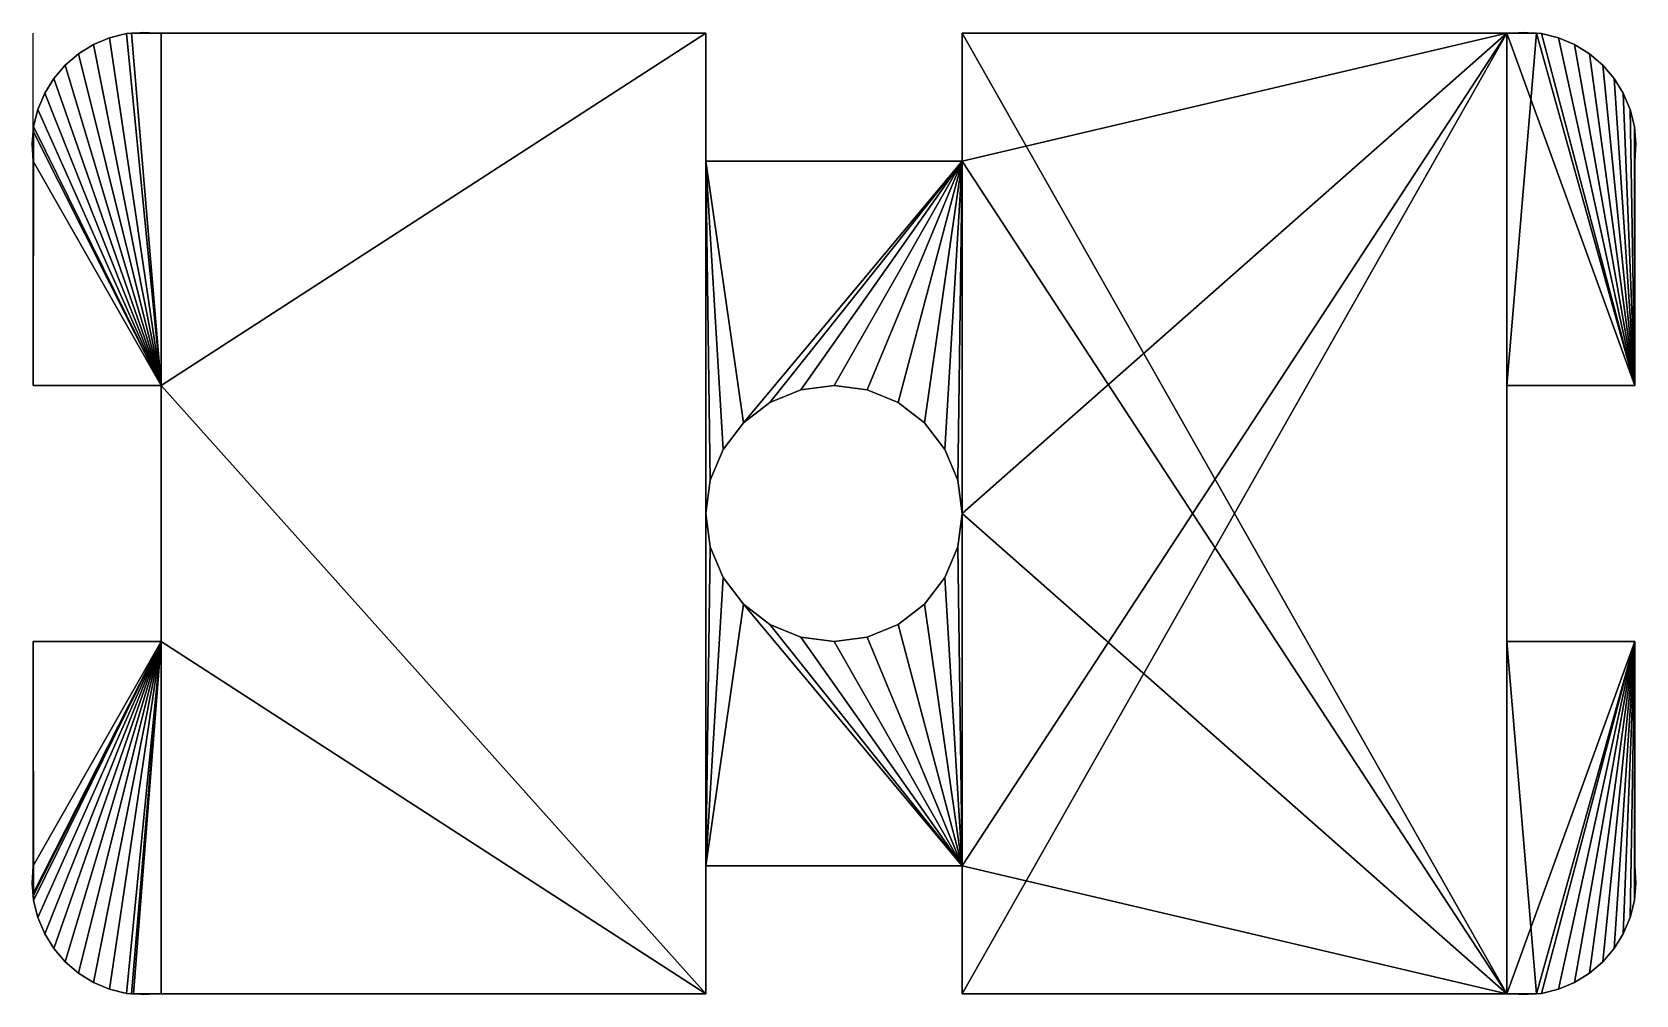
# Model space of a CAD drawing. Header units: metres. Extents: x 0 to 250, y -150 to 0.
import ezdxf

# ---------------------------------------------------------------- set-up
doc = ezdxf.new("R2010")
doc.units = ezdxf.units.M

msp = doc.modelspace()

# ---------------------------------------------------------------- linework, layer by layer
at = {"layer": 'd3'}
msp.add_line((0, -15.32), (0, 0), dxfattribs=at)

# ---------------------------------------------------------------- meshes
mesh = msp.add_polyface(dxfattribs=at)
corners = [(0.07, -14.56), (0, -20), (0, -15.32), (0, -55), (20, -55), (0.73, -11.91), (1.79, -9.39), (3.22, -7.07), (5, -5), (7.07, -3.22), (9.39, -1.79), (11.91, -0.73), (14.56, -0.07), (15.32, 0), (20, 0), (105, 0), (234.68, 0), (230, -55), (230, 0), (250, -55), (235.44, -0.07), (238.09, -0.73), (240.61, -1.79), (242.93, -3.22), (245, -5), (246.78, -7.07), (248.21, -9.39), (249.27, -11.91), (249.93, -14.56), (250, -15.32), (250, -20), (145, -20), (145, 0), (145, -75), (145, -130), (145, -150), (230, -150), (230, -95), (250, -95), (234.68, -150), (235.44, -149.93), (238.09, -149.27), (240.61, -148.21), (242.93, -146.78), (245, -145), (246.78, -142.93), (248.21, -140.61), (249.27, -138.09), (249.93, -135.44), (250, -134.68), (250, -130), (105.68, -80.18), (105, -130), (105, -75), (107.68, -85), (110.86, -89.14), (115, -92.32), (119.82, -94.32), (125, -95), (130.18, -94.32), (135, -92.32), (139.14, -89.14), (142.32, -85), (144.32, -80.18), (105, -20), (105.68, -69.82), (107.68, -65), (110.86, -60.86), (115, -57.68), (119.82, -55.68), (125, -55), (130.18, -55.68), (135, -57.68), (139.14, -60.86), (142.32, -65), (144.32, -69.82), (20, -95), (0, -130), (0, -95), (0, -134.34), (0, -134.68), (0.07, -135.44), (0.73, -138.09), (1.79, -140.61), (3.22, -142.93), (5, -145), (7.07, -146.78), (9.39, -148.21), (11.91, -149.27), (14.56, -149.93), (15.32, -150), (15.66, -150), (20, -150), (105, -150)]
mesh.append_faces([[corners[k] for k in face] for face in [(0, 1, 2), (19, 29, 30), (18, 31, 32), (49, 38, 50), (76, 77, 78)]], dxfattribs={"vtx0": -1})
mesh.append_faces([[corners[k] for k in face] for face in [(1, 0, 3), (3, 0, 4), (16, 17, 18), (17, 16, 19), (34, 18, 35), (35, 18, 36), (36, 38, 39), (39, 38, 40), (40, 38, 41), (41, 38, 42), (42, 38, 43), (43, 38, 44), (44, 38, 45), (45, 38, 46), (46, 38, 47), (47, 38, 48), (48, 38, 49), (51, 52, 53), (52, 55, 34), (65, 64, 66), (66, 64, 67), (67, 31, 68), (68, 31, 69), (69, 31, 70), (70, 31, 71), (71, 31, 72), (72, 31, 73), (73, 31, 74), (74, 31, 75), (75, 31, 33), (77, 76, 79), (79, 76, 80), (80, 76, 81), (81, 76, 82), (82, 76, 83), (83, 76, 84), (84, 76, 85), (85, 76, 86), (86, 76, 87), (87, 76, 88), (88, 76, 89), (89, 76, 90), (90, 76, 91), (91, 76, 92), (92, 4, 93), (93, 53, 52)]], dxfattribs={"vtx0": -1, "vtx1": -1})
mesh.append_faces([[corners[k] for k in face] for face in [(31, 18, 33), (33, 18, 34), (36, 18, 17), (93, 4, 15), (93, 64, 53)]], dxfattribs={"vtx0": -1, "vtx1": -1, "vtx2": -1})
mesh.append_faces([[corners[k] for k in face] for face in [(4, 0, 5), (4, 5, 6), (4, 6, 7), (4, 7, 8), (4, 8, 9), (4, 9, 10), (4, 10, 11), (4, 11, 12), (4, 12, 13), (4, 13, 14), (4, 14, 15), (19, 16, 20), (19, 20, 21), (19, 21, 22), (19, 22, 23), (19, 23, 24), (19, 24, 25), (19, 25, 26), (19, 26, 27), (19, 27, 28), (19, 28, 29), (36, 17, 37), (36, 37, 38), (52, 51, 54), (52, 54, 55), (34, 55, 56), (34, 56, 57), (34, 57, 58), (34, 58, 59), (34, 59, 60), (34, 60, 61), (34, 61, 62), (34, 62, 63), (34, 63, 33), (64, 65, 53), (67, 64, 31), (92, 76, 4), (93, 15, 64)]], dxfattribs={"vtx0": -1, "vtx2": -1})
mesh = msp.add_polyface(dxfattribs=at)
corners = [(0.07, -135.44, 3), (0, -134.34, 3), (0, -134.68, 3), (0, -130, 3), (0, -95, 3), (20, -95, 3), (0.73, -138.09, 3), (1.79, -140.61, 3), (3.22, -142.93, 3), (5, -145, 3), (7.07, -146.78, 3), (9.39, -148.21, 3), (11.91, -149.27, 3), (14.56, -149.93, 3), (15.32, -150, 3), (15.66, -150, 3), (20, -150, 3), (105, -150, 3), (20, -55, 3), (234.68, -150, 3), (230, -95, 3), (230, -150, 3), (250, -95, 3), (235.44, -149.93, 3), (238.09, -149.27, 3), (240.61, -148.21, 3), (242.93, -146.78, 3), (245, -145, 3), (246.78, -142.93, 3), (248.21, -140.61, 3), (249.27, -138.09, 3), (249.93, -135.44, 3), (250, -134.68, 3), (250, -130, 3), (145, -130, 3), (145, -150, 3), (145, -75, 3), (145, -20, 3), (145, 0, 3), (230, 0, 3), (230, -55, 3), (250, -55, 3), (234.68, 0, 3), (235.44, -0.07, 3), (238.09, -0.73, 3), (240.61, -1.79, 3), (242.93, -3.22, 3), (245, -5, 3), (246.78, -7.07, 3), (248.21, -9.39, 3), (249.27, -11.91, 3), (249.93, -14.56, 3), (250, -15.32, 3), (250, -20, 3), (105.68, -69.82, 3), (105, -20, 3), (105, -75, 3), (107.68, -65, 3), (110.86, -60.86, 3), (115, -57.68, 3), (119.82, -55.68, 3), (125, -55, 3), (130.18, -55.68, 3), (135, -57.68, 3), (139.14, -60.86, 3), (142.32, -65, 3), (144.32, -69.82, 3), (105, -130, 3), (105.68, -80.18, 3), (107.68, -85, 3), (110.86, -89.14, 3), (115, -92.32, 3), (119.82, -94.32, 3), (125, -95, 3), (130.18, -94.32, 3), (135, -92.32, 3), (139.14, -89.14, 3), (142.32, -85, 3), (144.32, -80.18, 3), (0, -20, 3), (0, -55, 3), (0, -15.32, 3), (0.07, -14.56, 3), (0.73, -11.91, 3), (1.79, -9.39, 3), (3.22, -7.07, 3), (5, -5, 3), (7.07, -3.22, 3), (9.39, -1.79, 3), (11.91, -0.73, 3), (14.56, -0.07, 3), (15.32, 0, 3), (20, 0, 3), (105, 0, 3)]
mesh.append_faces([[corners[k] for k in face] for face in [(0, 1, 2), (22, 32, 33), (21, 34, 35), (52, 41, 53), (18, 79, 80)]], dxfattribs={"vtx0": -1})
mesh.append_faces([[corners[k] for k in face] for face in [(1, 0, 3), (3, 0, 4), (4, 0, 5), (5, 17, 18), (19, 20, 21), (20, 19, 22), (37, 21, 38), (38, 21, 39), (39, 41, 42), (42, 41, 43), (43, 41, 44), (44, 41, 45), (45, 41, 46), (46, 41, 47), (47, 41, 48), (48, 41, 49), (49, 41, 50), (50, 41, 51), (51, 41, 52), (54, 55, 56), (55, 58, 37), (68, 67, 69), (69, 67, 70), (70, 34, 71), (71, 34, 72), (72, 34, 73), (73, 34, 74), (74, 34, 75), (75, 34, 76), (76, 34, 77), (77, 34, 78), (78, 34, 36), (79, 18, 81), (81, 18, 82), (82, 18, 83), (83, 18, 84), (84, 18, 85), (85, 18, 86), (86, 18, 87), (87, 18, 88), (88, 18, 89), (89, 18, 90), (90, 18, 91), (91, 18, 92), (92, 18, 93), (93, 56, 55)]], dxfattribs={"vtx0": -1, "vtx1": -1})
mesh.append_faces([[corners[k] for k in face] for face in [(34, 21, 36), (36, 21, 37), (39, 21, 20), (93, 18, 17), (93, 67, 56)]], dxfattribs={"vtx0": -1, "vtx1": -1, "vtx2": -1})
mesh.append_faces([[corners[k] for k in face] for face in [(5, 0, 6), (5, 6, 7), (5, 7, 8), (5, 8, 9), (5, 9, 10), (5, 10, 11), (5, 11, 12), (5, 12, 13), (5, 13, 14), (5, 14, 15), (5, 15, 16), (5, 16, 17), (22, 19, 23), (22, 23, 24), (22, 24, 25), (22, 25, 26), (22, 26, 27), (22, 27, 28), (22, 28, 29), (22, 29, 30), (22, 30, 31), (22, 31, 32), (39, 20, 40), (39, 40, 41), (55, 54, 57), (55, 57, 58), (37, 58, 59), (37, 59, 60), (37, 60, 61), (37, 61, 62), (37, 62, 63), (37, 63, 64), (37, 64, 65), (37, 65, 66), (37, 66, 36), (67, 68, 56), (70, 67, 34), (93, 17, 67)]], dxfattribs={"vtx0": -1, "vtx2": -1})
mesh = msp.add_polyface(dxfattribs=at)
corners = [(14.56, -0.07, 3), (15.32, 0), (14.56, -0.07), (15.32, 0, 3)]
mesh.append_faces([[corners[k] for k in face] for face in [(0, 1, 2), (1, 0, 3)]], dxfattribs={"vtx0": -1})
mesh = msp.add_polyface(dxfattribs=at)
corners = [(20, 0), (15.32, 0), (17.28, 0.18)]
mesh.append_faces([[corners[k] for k in face] for face in [(0, 1, 2)]])
mesh = msp.add_polyface(dxfattribs=at)
corners = [(15.32, 0, 3), (20, 0), (15.32, 0), (20, 0, 3)]
mesh.append_faces([[corners[k] for k in face] for face in [(0, 1, 2), (1, 0, 3)]], dxfattribs={"vtx0": -1})
mesh = msp.add_polyface(dxfattribs=at)
corners = [(20, 0, 3), (105, 0), (20, 0), (105, 0, 3)]
mesh.append_faces([[corners[k] for k in face] for face in [(0, 1, 2), (1, 0, 3)]], dxfattribs={"vtx0": -1})
mesh = msp.add_polyface(dxfattribs=at)
corners = [(105, 0), (105, -20, 3), (105, -20), (105, 0, 3)]
mesh.append_faces([[corners[k] for k in face] for face in [(0, 1, 2), (1, 0, 3)]], dxfattribs={"vtx0": -1})
mesh = msp.add_polyface(dxfattribs=at)
corners = [(145, 0, 3), (145, -20), (145, -20, 3), (145, 0)]
mesh.append_faces([[corners[k] for k in face] for face in [(0, 1, 2), (1, 0, 3)]], dxfattribs={"vtx0": -1})
mesh = msp.add_polyface(dxfattribs=at)
corners = [(145, 0, 3), (230, 0), (145, 0), (230, 0, 3)]
mesh.append_faces([[corners[k] for k in face] for face in [(0, 1, 2), (1, 0, 3)]], dxfattribs={"vtx0": -1})
mesh = msp.add_polyface(dxfattribs=at)
corners = [(234.68, 0), (230, 0), (232.72, 0.18)]
mesh.append_faces([[corners[k] for k in face] for face in [(0, 1, 2)]])
mesh = msp.add_polyface(dxfattribs=at)
corners = [(230, 0, 3), (234.68, 0), (230, 0), (234.68, 0, 3)]
mesh.append_faces([[corners[k] for k in face] for face in [(0, 1, 2), (1, 0, 3)]], dxfattribs={"vtx0": -1})
mesh = msp.add_polyface(dxfattribs=at)
corners = [(234.68, 0, 3), (235.44, -0.07), (234.68, 0), (235.44, -0.07, 3)]
mesh.append_faces([[corners[k] for k in face] for face in [(0, 1, 2), (1, 0, 3)]], dxfattribs={"vtx0": -1})
mesh = msp.add_polyface(dxfattribs=at)
corners = [(7.07, -3.22, 3), (9.39, -1.79), (7.07, -3.22), (9.39, -1.79, 3)]
mesh.append_faces([[corners[k] for k in face] for face in [(0, 1, 2), (1, 0, 3)]], dxfattribs={"vtx0": -1})
mesh = msp.add_polyface(dxfattribs=at)
corners = [(9.39, -1.79, 3), (11.91, -0.73), (9.39, -1.79), (11.91, -0.73, 3)]
mesh.append_faces([[corners[k] for k in face] for face in [(0, 1, 2), (1, 0, 3)]], dxfattribs={"vtx0": -1})
mesh = msp.add_polyface(dxfattribs=at)
corners = [(11.91, -0.73, 3), (14.56, -0.07), (11.91, -0.73), (14.56, -0.07, 3)]
mesh.append_faces([[corners[k] for k in face] for face in [(0, 1, 2), (1, 0, 3)]], dxfattribs={"vtx0": -1})
mesh = msp.add_polyface(dxfattribs=at)
corners = [(235.44, -0.07, 3), (238.09, -0.73), (235.44, -0.07), (238.09, -0.73, 3)]
mesh.append_faces([[corners[k] for k in face] for face in [(0, 1, 2), (1, 0, 3)]], dxfattribs={"vtx0": -1})
mesh = msp.add_polyface(dxfattribs=at)
corners = [(238.09, -0.73, 3), (240.61, -1.79), (238.09, -0.73), (240.61, -1.79, 3)]
mesh.append_faces([[corners[k] for k in face] for face in [(0, 1, 2), (1, 0, 3)]], dxfattribs={"vtx0": -1})
mesh = msp.add_polyface(dxfattribs=at)
corners = [(240.61, -1.79, 3), (242.93, -3.22), (240.61, -1.79), (242.93, -3.22, 3)]
mesh.append_faces([[corners[k] for k in face] for face in [(0, 1, 2), (1, 0, 3)]], dxfattribs={"vtx0": -1})
mesh = msp.add_polyface(dxfattribs=at)
corners = [(5, -5, 3), (3.22, -7.07), (3.22, -7.07, 3), (5, -5)]
mesh.append_faces([[corners[k] for k in face] for face in [(0, 1, 2), (1, 0, 3)]], dxfattribs={"vtx0": -1})
mesh = msp.add_polyface(dxfattribs=at)
corners = [(5, -5, 3), (7.07, -3.22), (5, -5), (7.07, -3.22, 3)]
mesh.append_faces([[corners[k] for k in face] for face in [(0, 1, 2), (1, 0, 3)]], dxfattribs={"vtx0": -1})
mesh = msp.add_polyface(dxfattribs=at)
corners = [(242.93, -3.22, 3), (245, -5), (242.93, -3.22), (245, -5, 3)]
mesh.append_faces([[corners[k] for k in face] for face in [(0, 1, 2), (1, 0, 3)]], dxfattribs={"vtx0": -1})
mesh = msp.add_polyface(dxfattribs=at)
corners = [(245, -5), (246.78, -7.07, 3), (246.78, -7.07), (245, -5, 3)]
mesh.append_faces([[corners[k] for k in face] for face in [(0, 1, 2), (1, 0, 3)]], dxfattribs={"vtx0": -1})
mesh = msp.add_polyface(dxfattribs=at)
corners = [(3.22, -7.07, 3), (1.79, -9.39), (1.79, -9.39, 3), (3.22, -7.07)]
mesh.append_faces([[corners[k] for k in face] for face in [(0, 1, 2), (1, 0, 3)]], dxfattribs={"vtx0": -1})
mesh = msp.add_polyface(dxfattribs=at)
corners = [(246.78, -7.07), (248.21, -9.39, 3), (248.21, -9.39), (246.78, -7.07, 3)]
mesh.append_faces([[corners[k] for k in face] for face in [(0, 1, 2), (1, 0, 3)]], dxfattribs={"vtx0": -1})
mesh = msp.add_polyface(dxfattribs=at)
corners = [(1.79, -9.39, 3), (0.73, -11.91), (0.73, -11.91, 3), (1.79, -9.39)]
mesh.append_faces([[corners[k] for k in face] for face in [(0, 1, 2), (1, 0, 3)]], dxfattribs={"vtx0": -1})
mesh = msp.add_polyface(dxfattribs=at)
corners = [(248.21, -9.39), (249.27, -11.91, 3), (249.27, -11.91), (248.21, -9.39, 3)]
mesh.append_faces([[corners[k] for k in face] for face in [(0, 1, 2), (1, 0, 3)]], dxfattribs={"vtx0": -1})
mesh = msp.add_polyface(dxfattribs=at)
corners = [(0.73, -11.91, 3), (0.07, -14.56), (0.07, -14.56, 3), (0.73, -11.91)]
mesh.append_faces([[corners[k] for k in face] for face in [(0, 1, 2), (1, 0, 3)]], dxfattribs={"vtx0": -1})
mesh = msp.add_polyface(dxfattribs=at)
corners = [(249.27, -11.91), (249.93, -14.56, 3), (249.93, -14.56), (249.27, -11.91, 3)]
mesh.append_faces([[corners[k] for k in face] for face in [(0, 1, 2), (1, 0, 3)]], dxfattribs={"vtx0": -1})
mesh = msp.add_polyface(dxfattribs=at)
corners = [(0.07, -14.56, 3), (0, -15.32), (0, -15.32, 3), (0.07, -14.56)]
mesh.append_faces([[corners[k] for k in face] for face in [(0, 1, 2), (1, 0, 3)]], dxfattribs={"vtx0": -1})
mesh = msp.add_polyface(dxfattribs=at)
corners = [(249.93, -14.56), (250, -15.32, 3), (250, -15.32), (249.93, -14.56, 3)]
mesh.append_faces([[corners[k] for k in face] for face in [(0, 1, 2), (1, 0, 3)]], dxfattribs={"vtx0": -1})
mesh = msp.add_polyface(dxfattribs=at)
corners = [(0, -20), (-0.18, -17.28), (0, -15.32)]
mesh.append_faces([[corners[k] for k in face] for face in [(0, 1, 2)]])
mesh = msp.add_polyface(dxfattribs=at)
corners = [(0, -15.32, 3), (0, -20), (0, -20, 3), (0, -15.32)]
mesh.append_faces([[corners[k] for k in face] for face in [(0, 1, 2), (1, 0, 3)]], dxfattribs={"vtx0": -1})
mesh = msp.add_polyface(dxfattribs=at)
corners = [(250, -15.32), (250, -20, 3), (250, -20), (250, -15.32, 3)]
mesh.append_faces([[corners[k] for k in face] for face in [(0, 1, 2), (1, 0, 3)]], dxfattribs={"vtx0": -1})
mesh = msp.add_polyface(dxfattribs=at)
corners = [(250.18, -17.28), (250, -20), (250, -15.32)]
mesh.append_faces([[corners[k] for k in face] for face in [(0, 1, 2)]])
mesh = msp.add_polyface(dxfattribs=at)
corners = [(0, -20, 3), (0, -55), (0, -55, 3), (0, -20)]
mesh.append_faces([[corners[k] for k in face] for face in [(0, 1, 2), (1, 0, 3)]], dxfattribs={"vtx0": -1})
mesh = msp.add_polyface(dxfattribs=at)
corners = [(105, -20, 3), (145, -20), (105, -20), (145, -20, 3)]
mesh.append_faces([[corners[k] for k in face] for face in [(0, 1, 2), (1, 0, 3)]], dxfattribs={"vtx0": -1})
mesh = msp.add_polyface(dxfattribs=at)
corners = [(250, -20), (250, -55, 3), (250, -55), (250, -20, 3)]
mesh.append_faces([[corners[k] for k in face] for face in [(0, 1, 2), (1, 0, 3)]], dxfattribs={"vtx0": -1})
mesh = msp.add_polyface(dxfattribs=at)
corners = [(20, -55, 3), (0, -55), (20, -55), (0, -55, 3)]
mesh.append_faces([[corners[k] for k in face] for face in [(0, 1, 2), (1, 0, 3)]], dxfattribs={"vtx0": -1})
mesh = msp.add_polyface(dxfattribs=at)
corners = [(20, -55, 3), (20, -95), (20, -95, 3), (20, -55)]
mesh.append_faces([[corners[k] for k in face] for face in [(0, 1, 2), (1, 0, 3)]], dxfattribs={"vtx0": -1})
mesh = msp.add_polyface(dxfattribs=at)
corners = [(125, -55, 3), (119.82, -55.68), (125, -55), (119.82, -55.68, 3)]
mesh.append_faces([[corners[k] for k in face] for face in [(0, 1, 2), (1, 0, 3)]], dxfattribs={"vtx0": -1})
mesh = msp.add_polyface(dxfattribs=at)
corners = [(130.18, -55.68, 3), (125, -55), (130.18, -55.68), (125, -55, 3)]
mesh.append_faces([[corners[k] for k in face] for face in [(0, 1, 2), (1, 0, 3)]], dxfattribs={"vtx0": -1})
mesh = msp.add_polyface(dxfattribs=at)
corners = [(250, -55, 3), (230, -55), (250, -55), (230, -55, 3)]
mesh.append_faces([[corners[k] for k in face] for face in [(0, 1, 2), (1, 0, 3)]], dxfattribs={"vtx0": -1})
mesh = msp.add_polyface(dxfattribs=at)
corners = [(230, -55), (230, -95, 3), (230, -95), (230, -55, 3)]
mesh.append_faces([[corners[k] for k in face] for face in [(0, 1, 2), (1, 0, 3)]], dxfattribs={"vtx0": -1})
mesh = msp.add_polyface(dxfattribs=at)
corners = [(119.82, -55.68, 3), (115, -57.68), (119.82, -55.68), (115, -57.68, 3)]
mesh.append_faces([[corners[k] for k in face] for face in [(0, 1, 2), (1, 0, 3)]], dxfattribs={"vtx0": -1})
mesh = msp.add_polyface(dxfattribs=at)
corners = [(135, -57.68, 3), (130.18, -55.68), (135, -57.68), (130.18, -55.68, 3)]
mesh.append_faces([[corners[k] for k in face] for face in [(0, 1, 2), (1, 0, 3)]], dxfattribs={"vtx0": -1})
mesh = msp.add_polyface(dxfattribs=at)
corners = [(115, -57.68, 3), (110.86, -60.86), (115, -57.68), (110.86, -60.86, 3)]
mesh.append_faces([[corners[k] for k in face] for face in [(0, 1, 2), (1, 0, 3)]], dxfattribs={"vtx0": -1})
mesh = msp.add_polyface(dxfattribs=at)
corners = [(139.14, -60.86, 3), (135, -57.68), (139.14, -60.86), (135, -57.68, 3)]
mesh.append_faces([[corners[k] for k in face] for face in [(0, 1, 2), (1, 0, 3)]], dxfattribs={"vtx0": -1})
mesh = msp.add_polyface(dxfattribs=at)
corners = [(110.86, -60.86), (107.68, -65, 3), (107.68, -65), (110.86, -60.86, 3)]
mesh.append_faces([[corners[k] for k in face] for face in [(0, 1, 2), (1, 0, 3)]], dxfattribs={"vtx0": -1})
mesh = msp.add_polyface(dxfattribs=at)
corners = [(139.14, -60.86, 3), (142.32, -65), (142.32, -65, 3), (139.14, -60.86)]
mesh.append_faces([[corners[k] for k in face] for face in [(0, 1, 2), (1, 0, 3)]], dxfattribs={"vtx0": -1})
mesh = msp.add_polyface(dxfattribs=at)
corners = [(107.68, -65), (105.68, -69.82, 3), (105.68, -69.82), (107.68, -65, 3)]
mesh.append_faces([[corners[k] for k in face] for face in [(0, 1, 2), (1, 0, 3)]], dxfattribs={"vtx0": -1})
mesh = msp.add_polyface(dxfattribs=at)
corners = [(142.32, -65, 3), (144.32, -69.82), (144.32, -69.82, 3), (142.32, -65)]
mesh.append_faces([[corners[k] for k in face] for face in [(0, 1, 2), (1, 0, 3)]], dxfattribs={"vtx0": -1})
mesh = msp.add_polyface(dxfattribs=at)
corners = [(105.68, -69.82), (105, -75, 3), (105, -75), (105.68, -69.82, 3)]
mesh.append_faces([[corners[k] for k in face] for face in [(0, 1, 2), (1, 0, 3)]], dxfattribs={"vtx0": -1})
mesh = msp.add_polyface(dxfattribs=at)
corners = [(144.32, -69.82, 3), (145, -75), (145, -75, 3), (144.32, -69.82)]
mesh.append_faces([[corners[k] for k in face] for face in [(0, 1, 2), (1, 0, 3)]], dxfattribs={"vtx0": -1})
mesh = msp.add_polyface(dxfattribs=at)
corners = [(105, -75), (105.68, -80.18, 3), (105.68, -80.18), (105, -75, 3)]
mesh.append_faces([[corners[k] for k in face] for face in [(0, 1, 2), (1, 0, 3)]], dxfattribs={"vtx0": -1})
mesh = msp.add_polyface(dxfattribs=at)
corners = [(145, -75, 3), (144.32, -80.18), (144.32, -80.18, 3), (145, -75)]
mesh.append_faces([[corners[k] for k in face] for face in [(0, 1, 2), (1, 0, 3)]], dxfattribs={"vtx0": -1})
mesh = msp.add_polyface(dxfattribs=at)
corners = [(105.68, -80.18), (107.68, -85, 3), (107.68, -85), (105.68, -80.18, 3)]
mesh.append_faces([[corners[k] for k in face] for face in [(0, 1, 2), (1, 0, 3)]], dxfattribs={"vtx0": -1})
mesh = msp.add_polyface(dxfattribs=at)
corners = [(144.32, -80.18, 3), (142.32, -85), (142.32, -85, 3), (144.32, -80.18)]
mesh.append_faces([[corners[k] for k in face] for face in [(0, 1, 2), (1, 0, 3)]], dxfattribs={"vtx0": -1})
mesh = msp.add_polyface(dxfattribs=at)
corners = [(107.68, -85), (110.86, -89.14, 3), (110.86, -89.14), (107.68, -85, 3)]
mesh.append_faces([[corners[k] for k in face] for face in [(0, 1, 2), (1, 0, 3)]], dxfattribs={"vtx0": -1})
mesh = msp.add_polyface(dxfattribs=at)
corners = [(142.32, -85, 3), (139.14, -89.14), (139.14, -89.14, 3), (142.32, -85)]
mesh.append_faces([[corners[k] for k in face] for face in [(0, 1, 2), (1, 0, 3)]], dxfattribs={"vtx0": -1})
mesh = msp.add_polyface(dxfattribs=at)
corners = [(110.86, -89.14, 3), (115, -92.32), (110.86, -89.14), (115, -92.32, 3)]
mesh.append_faces([[corners[k] for k in face] for face in [(0, 1, 2), (1, 0, 3)]], dxfattribs={"vtx0": -1})
mesh = msp.add_polyface(dxfattribs=at)
corners = [(135, -92.32, 3), (139.14, -89.14), (135, -92.32), (139.14, -89.14, 3)]
mesh.append_faces([[corners[k] for k in face] for face in [(0, 1, 2), (1, 0, 3)]], dxfattribs={"vtx0": -1})
mesh = msp.add_polyface(dxfattribs=at)
corners = [(115, -92.32, 3), (119.82, -94.32), (115, -92.32), (119.82, -94.32, 3)]
mesh.append_faces([[corners[k] for k in face] for face in [(0, 1, 2), (1, 0, 3)]], dxfattribs={"vtx0": -1})
mesh = msp.add_polyface(dxfattribs=at)
corners = [(130.18, -94.32, 3), (135, -92.32), (130.18, -94.32), (135, -92.32, 3)]
mesh.append_faces([[corners[k] for k in face] for face in [(0, 1, 2), (1, 0, 3)]], dxfattribs={"vtx0": -1})
mesh = msp.add_polyface(dxfattribs=at)
corners = [(0, -95, 3), (0, -130), (0, -130, 3), (0, -95)]
mesh.append_faces([[corners[k] for k in face] for face in [(0, 1, 2), (1, 0, 3)]], dxfattribs={"vtx0": -1})
mesh = msp.add_polyface(dxfattribs=at)
corners = [(0, -95, 3), (20, -95), (0, -95), (20, -95, 3)]
mesh.append_faces([[corners[k] for k in face] for face in [(0, 1, 2), (1, 0, 3)]], dxfattribs={"vtx0": -1})
mesh = msp.add_polyface(dxfattribs=at)
corners = [(119.82, -94.32, 3), (125, -95), (119.82, -94.32), (125, -95, 3)]
mesh.append_faces([[corners[k] for k in face] for face in [(0, 1, 2), (1, 0, 3)]], dxfattribs={"vtx0": -1})
mesh = msp.add_polyface(dxfattribs=at)
corners = [(125, -95, 3), (130.18, -94.32), (125, -95), (130.18, -94.32, 3)]
mesh.append_faces([[corners[k] for k in face] for face in [(0, 1, 2), (1, 0, 3)]], dxfattribs={"vtx0": -1})
mesh = msp.add_polyface(dxfattribs=at)
corners = [(230, -95, 3), (250, -95), (230, -95), (250, -95, 3)]
mesh.append_faces([[corners[k] for k in face] for face in [(0, 1, 2), (1, 0, 3)]], dxfattribs={"vtx0": -1})
mesh = msp.add_polyface(dxfattribs=at)
corners = [(250, -95), (250, -130, 3), (250, -130), (250, -95, 3)]
mesh.append_faces([[corners[k] for k in face] for face in [(0, 1, 2), (1, 0, 3)]], dxfattribs={"vtx0": -1})
mesh = msp.add_polyface(dxfattribs=at)
corners = [(0, -134.34), (-0.16, -132.72), (0, -130)]
mesh.append_faces([[corners[k] for k in face] for face in [(0, 1, 2)]])
mesh = msp.add_polyface(dxfattribs=at)
corners = [(0, -130, 3), (0, -134.34), (0, -134.34, 3), (0, -130)]
mesh.append_faces([[corners[k] for k in face] for face in [(0, 1, 2), (1, 0, 3)]], dxfattribs={"vtx0": -1})
mesh = msp.add_polyface(dxfattribs=at)
corners = [(105, -130), (105, -150, 3), (105, -150), (105, -130, 3)]
mesh.append_faces([[corners[k] for k in face] for face in [(0, 1, 2), (1, 0, 3)]], dxfattribs={"vtx0": -1})
mesh = msp.add_polyface(dxfattribs=at)
corners = [(145, -130, 3), (105, -130), (145, -130), (105, -130, 3)]
mesh.append_faces([[corners[k] for k in face] for face in [(0, 1, 2), (1, 0, 3)]], dxfattribs={"vtx0": -1})
mesh = msp.add_polyface(dxfattribs=at)
corners = [(145, -130, 3), (145, -150), (145, -150, 3), (145, -130)]
mesh.append_faces([[corners[k] for k in face] for face in [(0, 1, 2), (1, 0, 3)]], dxfattribs={"vtx0": -1})
mesh = msp.add_polyface(dxfattribs=at)
corners = [(250, -130), (250, -134.68, 3), (250, -134.68), (250, -130, 3)]
mesh.append_faces([[corners[k] for k in face] for face in [(0, 1, 2), (1, 0, 3)]], dxfattribs={"vtx0": -1})
mesh = msp.add_polyface(dxfattribs=at)
corners = [(250.18, -132.72), (250, -134.68), (250, -130)]
mesh.append_faces([[corners[k] for k in face] for face in [(0, 1, 2)]])
mesh = msp.add_polyface(dxfattribs=at)
corners = [(0, -134.68), (-0.16, -132.72), (0, -134.34)]
mesh.append_faces([[corners[k] for k in face] for face in [(0, 1, 2)]])
mesh = msp.add_polyface(dxfattribs=at)
corners = [(0, -134.34, 3), (0, -134.68), (0, -134.68, 3), (0, -134.34)]
mesh.append_faces([[corners[k] for k in face] for face in [(0, 1, 2), (1, 0, 3)]], dxfattribs={"vtx0": -1})
mesh = msp.add_polyface(dxfattribs=at)
corners = [(0, -134.68, 3), (0.07, -135.44), (0.07, -135.44, 3), (0, -134.68)]
mesh.append_faces([[corners[k] for k in face] for face in [(0, 1, 2), (1, 0, 3)]], dxfattribs={"vtx0": -1})
mesh = msp.add_polyface(dxfattribs=at)
corners = [(250, -134.68), (249.93, -135.44, 3), (249.93, -135.44), (250, -134.68, 3)]
mesh.append_faces([[corners[k] for k in face] for face in [(0, 1, 2), (1, 0, 3)]], dxfattribs={"vtx0": -1})
mesh = msp.add_polyface(dxfattribs=at)
corners = [(0.07, -135.44, 3), (0.73, -138.09), (0.73, -138.09, 3), (0.07, -135.44)]
mesh.append_faces([[corners[k] for k in face] for face in [(0, 1, 2), (1, 0, 3)]], dxfattribs={"vtx0": -1})
mesh = msp.add_polyface(dxfattribs=at)
corners = [(249.93, -135.44), (249.27, -138.09, 3), (249.27, -138.09), (249.93, -135.44, 3)]
mesh.append_faces([[corners[k] for k in face] for face in [(0, 1, 2), (1, 0, 3)]], dxfattribs={"vtx0": -1})
mesh = msp.add_polyface(dxfattribs=at)
corners = [(0.73, -138.09, 3), (1.79, -140.61), (1.79, -140.61, 3), (0.73, -138.09)]
mesh.append_faces([[corners[k] for k in face] for face in [(0, 1, 2), (1, 0, 3)]], dxfattribs={"vtx0": -1})
mesh = msp.add_polyface(dxfattribs=at)
corners = [(249.27, -138.09), (248.21, -140.61, 3), (248.21, -140.61), (249.27, -138.09, 3)]
mesh.append_faces([[corners[k] for k in face] for face in [(0, 1, 2), (1, 0, 3)]], dxfattribs={"vtx0": -1})
mesh = msp.add_polyface(dxfattribs=at)
corners = [(1.79, -140.61, 3), (3.22, -142.93), (3.22, -142.93, 3), (1.79, -140.61)]
mesh.append_faces([[corners[k] for k in face] for face in [(0, 1, 2), (1, 0, 3)]], dxfattribs={"vtx0": -1})
mesh = msp.add_polyface(dxfattribs=at)
corners = [(248.21, -140.61), (246.78, -142.93, 3), (246.78, -142.93), (248.21, -140.61, 3)]
mesh.append_faces([[corners[k] for k in face] for face in [(0, 1, 2), (1, 0, 3)]], dxfattribs={"vtx0": -1})
mesh = msp.add_polyface(dxfattribs=at)
corners = [(3.22, -142.93, 3), (5, -145), (5, -145, 3), (3.22, -142.93)]
mesh.append_faces([[corners[k] for k in face] for face in [(0, 1, 2), (1, 0, 3)]], dxfattribs={"vtx0": -1})
mesh = msp.add_polyface(dxfattribs=at)
corners = [(7.07, -146.78, 3), (5, -145), (7.07, -146.78), (5, -145, 3)]
mesh.append_faces([[corners[k] for k in face] for face in [(0, 1, 2), (1, 0, 3)]], dxfattribs={"vtx0": -1})
mesh = msp.add_polyface(dxfattribs=at)
corners = [(245, -145, 3), (242.93, -146.78), (245, -145), (242.93, -146.78, 3)]
mesh.append_faces([[corners[k] for k in face] for face in [(0, 1, 2), (1, 0, 3)]], dxfattribs={"vtx0": -1})
mesh = msp.add_polyface(dxfattribs=at)
corners = [(246.78, -142.93), (245, -145, 3), (245, -145), (246.78, -142.93, 3)]
mesh.append_faces([[corners[k] for k in face] for face in [(0, 1, 2), (1, 0, 3)]], dxfattribs={"vtx0": -1})
mesh = msp.add_polyface(dxfattribs=at)
corners = [(9.39, -148.21, 3), (7.07, -146.78), (9.39, -148.21), (7.07, -146.78, 3)]
mesh.append_faces([[corners[k] for k in face] for face in [(0, 1, 2), (1, 0, 3)]], dxfattribs={"vtx0": -1})
mesh = msp.add_polyface(dxfattribs=at)
corners = [(242.93, -146.78, 3), (240.61, -148.21), (242.93, -146.78), (240.61, -148.21, 3)]
mesh.append_faces([[corners[k] for k in face] for face in [(0, 1, 2), (1, 0, 3)]], dxfattribs={"vtx0": -1})
mesh = msp.add_polyface(dxfattribs=at)
corners = [(11.91, -149.27, 3), (9.39, -148.21), (11.91, -149.27), (9.39, -148.21, 3)]
mesh.append_faces([[corners[k] for k in face] for face in [(0, 1, 2), (1, 0, 3)]], dxfattribs={"vtx0": -1})
mesh = msp.add_polyface(dxfattribs=at)
corners = [(14.56, -149.93, 3), (11.91, -149.27), (14.56, -149.93), (11.91, -149.27, 3)]
mesh.append_faces([[corners[k] for k in face] for face in [(0, 1, 2), (1, 0, 3)]], dxfattribs={"vtx0": -1})
mesh = msp.add_polyface(dxfattribs=at)
corners = [(15.32, -150, 3), (14.56, -149.93), (15.32, -150), (14.56, -149.93, 3)]
mesh.append_faces([[corners[k] for k in face] for face in [(0, 1, 2), (1, 0, 3)]], dxfattribs={"vtx0": -1})
mesh = msp.add_polyface(dxfattribs=at)
corners = [(15.66, -150, 3), (15.32, -150), (15.66, -150), (15.32, -150, 3)]
mesh.append_faces([[corners[k] for k in face] for face in [(0, 1, 2), (1, 0, 3)]], dxfattribs={"vtx0": -1})
mesh = msp.add_polyface(dxfattribs=at)
corners = [(20, -150, 3), (15.66, -150), (20, -150), (15.66, -150, 3)]
mesh.append_faces([[corners[k] for k in face] for face in [(0, 1, 2), (1, 0, 3)]], dxfattribs={"vtx0": -1})
mesh = msp.add_polyface(dxfattribs=at)
corners = [(20, -150), (17.28, -150.16), (15.66, -150)]
mesh.append_faces([[corners[k] for k in face] for face in [(0, 1, 2)]])
mesh = msp.add_polyface(dxfattribs=at)
corners = [(105, -150, 3), (20, -150), (105, -150), (20, -150, 3)]
mesh.append_faces([[corners[k] for k in face] for face in [(0, 1, 2), (1, 0, 3)]], dxfattribs={"vtx0": -1})
mesh = msp.add_polyface(dxfattribs=at)
corners = [(230, -150, 3), (145, -150), (230, -150), (145, -150, 3)]
mesh.append_faces([[corners[k] for k in face] for face in [(0, 1, 2), (1, 0, 3)]], dxfattribs={"vtx0": -1})
mesh = msp.add_polyface(dxfattribs=at)
corners = [(234.68, -150, 3), (230, -150), (234.68, -150), (230, -150, 3)]
mesh.append_faces([[corners[k] for k in face] for face in [(0, 1, 2), (1, 0, 3)]], dxfattribs={"vtx0": -1})
mesh = msp.add_polyface(dxfattribs=at)
corners = [(234.68, -150), (232.72, -150.18), (230, -150)]
mesh.append_faces([[corners[k] for k in face] for face in [(0, 1, 2)]])
mesh = msp.add_polyface(dxfattribs=at)
corners = [(235.44, -149.93, 3), (234.68, -150), (235.44, -149.93), (234.68, -150, 3)]
mesh.append_faces([[corners[k] for k in face] for face in [(0, 1, 2), (1, 0, 3)]], dxfattribs={"vtx0": -1})
mesh = msp.add_polyface(dxfattribs=at)
corners = [(238.09, -149.27, 3), (235.44, -149.93), (238.09, -149.27), (235.44, -149.93, 3)]
mesh.append_faces([[corners[k] for k in face] for face in [(0, 1, 2), (1, 0, 3)]], dxfattribs={"vtx0": -1})
mesh = msp.add_polyface(dxfattribs=at)
corners = [(240.61, -148.21, 3), (238.09, -149.27), (240.61, -148.21), (238.09, -149.27, 3)]
mesh.append_faces([[corners[k] for k in face] for face in [(0, 1, 2), (1, 0, 3)]], dxfattribs={"vtx0": -1})

doc.saveas('drawing.dxf')
